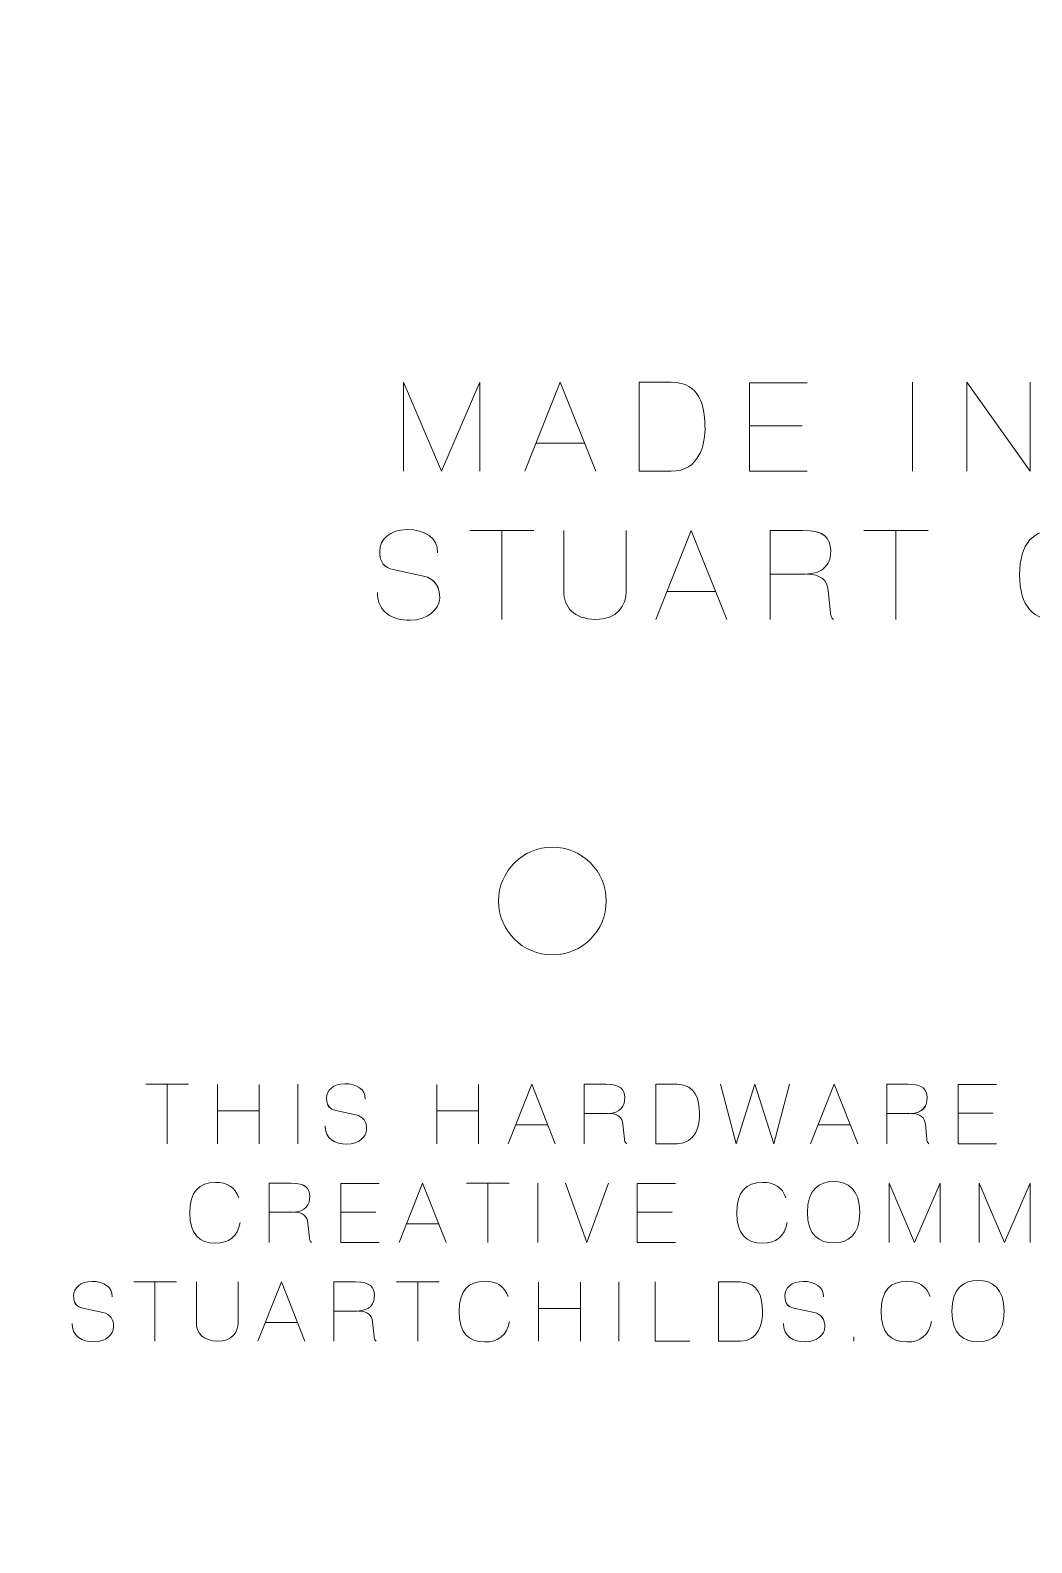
# Model space of a CAD drawing. Header units: inches. Extents: x 15 to 785, y -665 to -15.
# Drawn here: x 239.35 to 267.25, y -154.13 to -112.02 of the extents above; entities that cross this region are included whole.
import ezdxf

# ---------------------------------------------------------------- set-up
doc = ezdxf.new("R2010")
doc.units = ezdxf.units.IN
doc.header["$MEASUREMENT"] = 0
doc.layers.add('Layer 1', color=7, linetype='Continuous')

# ---------------------------------------------------------------- blocks, each defined once
blk = doc.blocks.new('block 2')
at = {"layer": 'Layer 1', "color": 179, "lineweight": 35, "true_color": 0x231f20}
blk.add_open_spline([(785, -570), (785, -578.284), (778.285, -585), (770.001, -585), (770.001, -585), (30.001, -585), (30.001, -585), (21.716, -585), (15.001, -578.284), (15.001, -570), (15.001, -570), (15.001, -30), (15.001, -30), (15.001, -21.716), (21.716, -15), (30.001, -15), (30.001, -15), (770.001, -15), (770.001, -15), (778.285, -15), (785, -21.716), (785, -30), (785, -30), (785, -570), (785, -570)], degree=3, knots=[0, 0, 0, 0, 1, 1, 1, 2, 2, 2, 3, 3, 3, 4, 4, 4, 5, 5, 5, 6, 6, 6, 7, 7, 7, 8, 8, 8, 8], dxfattribs=at)
blk = doc.blocks.new('block 11')
at = {"layer": 'Layer 1', "color": 30, "lineweight": 9, "true_color": 0xf89725}
for points in [[(280.2, -124.301), (280.2, -121.823), (279.31, -121.823), (281.097, -121.823), (280.2, -121.823), (280.2, -124.301)], [(298.254, -121.826), (298.254, -122.929), (300.003, -122.929), (300.003, -121.826), (300.003, -124.301), (300.003, -122.929), (298.254, -122.929), (298.254, -124.301), (298.254, -121.826)], [(252.485, -128.428), (252.485, -125.949), (251.595, -125.949), (253.382, -125.949), (252.485, -125.949), (252.485, -128.428)], [(270.232, -128.428), (270.232, -127.057), (271.982, -127.057), (271.982, -128.428), (271.982, -125.953), (271.982, -127.057), (270.232, -127.057), (270.232, -125.953), (270.232, -128.428)]]:
    blk.add_lwpolyline(points, dxfattribs=at)
for points, knots in [([(249.746, -124.301), (249.746, -124.301), (249.746, -121.823), (249.746, -121.823), (249.746, -121.823), (250.812, -124.301), (250.812, -124.301), (250.812, -124.301), (251.881, -121.823), (251.881, -121.823), (251.881, -121.823), (251.881, -124.301), (251.881, -124.301), (251.881, -124.301), (251.881, -121.823), (251.881, -121.823), (251.881, -121.823), (250.812, -124.301), (250.812, -124.301), (250.812, -124.301), (249.746, -121.823), (249.746, -121.823), (249.746, -121.823), (249.746, -124.301), (249.746, -124.301)], [0, 0, 0, 0, 1, 1, 1, 2, 2, 2, 3, 3, 3, 4, 4, 4, 5, 5, 5, 6, 6, 6, 7, 7, 7, 8, 8, 8, 8]), ([(253.134, -124.301), (253.134, -124.301), (254.117, -121.823), (254.117, -121.823), (254.117, -121.823), (255.104, -124.301), (255.104, -124.301), (255.104, -124.301), (254.117, -121.823), (254.117, -121.823), (254.117, -121.823), (253.134, -124.301), (253.134, -124.301)], [0, 0, 0, 0, 1, 1, 1, 2, 2, 2, 3, 3, 3, 4, 4, 4, 4]), ([(256.315, -124.301), (256.315, -124.301), (256.315, -121.823), (256.315, -121.823), (256.315, -121.823), (257.209, -121.823), (257.209, -121.823), (258.027, -121.823), (258.127, -122.51), (258.147, -123.026), (258.168, -123.541), (257.993, -124.301), (257.209, -124.301), (257.209, -124.301), (256.315, -124.301), (256.315, -124.301)], [0, 0, 0, 0, 1, 1, 1, 2, 2, 2, 3, 3, 3, 4, 4, 4, 5, 5, 5, 5]), ([(256.315, -124.301), (256.315, -124.301), (256.315, -121.823), (256.315, -121.823), (256.315, -121.823), (257.209, -121.823), (257.209, -121.823), (258.027, -121.823), (258.127, -122.51), (258.147, -123.026), (258.168, -123.541), (257.993, -124.301), (257.209, -124.301), (257.209, -124.301), (256.315, -124.301), (256.315, -124.301)], [0, 0, 0, 0, 1, 1, 1, 2, 2, 2, 3, 3, 3, 4, 4, 4, 5, 5, 5, 5]), ([(260.991, -124.301), (260.991, -124.301), (259.39, -124.301), (259.39, -124.301), (259.39, -124.301), (259.39, -121.836), (259.39, -121.836), (259.39, -121.836), (260.991, -121.836), (260.991, -121.836), (260.991, -121.836), (259.39, -121.836), (259.39, -121.836), (259.39, -121.836), (259.39, -124.301), (259.39, -124.301), (259.39, -124.301), (260.991, -124.301), (260.991, -124.301)], [0, 0, 0, 0, 1, 1, 1, 2, 2, 2, 3, 3, 3, 4, 4, 4, 5, 5, 5, 6, 6, 6, 6]), ([(263.922, -124.301), (263.922, -124.301), (263.922, -121.823), (263.922, -121.823), (263.922, -121.823), (263.922, -124.301), (263.922, -124.301)], [0, 0, 0, 0, 1, 1, 1, 2, 2, 2, 2]), ([(265.439, -124.301), (265.439, -124.301), (265.439, -121.823), (265.439, -121.823), (265.439, -121.823), (267.206, -124.301), (267.206, -124.301), (267.206, -124.301), (267.206, -121.823), (267.206, -121.823), (267.206, -121.823), (267.206, -124.301), (267.206, -124.301), (267.206, -124.301), (265.439, -121.823), (265.439, -121.823), (265.439, -121.823), (265.439, -124.301), (265.439, -124.301)], [0, 0, 0, 0, 1, 1, 1, 2, 2, 2, 3, 3, 3, 4, 4, 4, 5, 5, 5, 6, 6, 6, 6]), ([(270.162, -121.823), (270.162, -121.823), (270.815, -124.301), (270.815, -124.301), (270.815, -124.301), (271.602, -121.823), (271.602, -121.823), (271.602, -121.823), (272.389, -124.301), (272.389, -124.301), (272.389, -124.301), (273.042, -121.823), (273.042, -121.823), (273.042, -121.823), (272.389, -124.301), (272.389, -124.301), (272.389, -124.301), (271.602, -121.823), (271.602, -121.823), (271.602, -121.823), (270.815, -124.301), (270.815, -124.301), (270.815, -124.301), (270.162, -121.823), (270.162, -121.823)], [0, 0, 0, 0, 1, 1, 1, 2, 2, 2, 3, 3, 3, 4, 4, 4, 5, 5, 5, 6, 6, 6, 7, 7, 7, 8, 8, 8, 8]), ([(275.901, -124.301), (275.901, -124.301), (274.299, -124.301), (274.299, -124.301), (274.299, -124.301), (274.299, -121.836), (274.299, -121.836), (274.299, -121.836), (275.901, -121.836), (275.901, -121.836), (275.901, -121.836), (274.299, -121.836), (274.299, -121.836), (274.299, -121.836), (274.299, -124.301), (274.299, -124.301), (274.299, -124.301), (275.901, -124.301), (275.901, -124.301)], [0, 0, 0, 0, 1, 1, 1, 2, 2, 2, 3, 3, 3, 4, 4, 4, 5, 5, 5, 6, 6, 6, 6]), ([(276.741, -123.552), (276.741, -124.101), (277.16, -124.322), (277.652, -124.322), (278.15, -124.322), (278.463, -124.008), (278.473, -123.703), (278.484, -123.4), (278.329, -123.16), (278.023, -123.094), (278.023, -123.094), (277.181, -122.912), (277.181, -122.912), (276.944, -122.861), (276.803, -122.723), (276.803, -122.4), (276.803, -122.077), (277.074, -121.798), (277.569, -121.798), (278.064, -121.798), (278.425, -122.032), (278.412, -122.441), (278.425, -122.032), (278.064, -121.798), (277.569, -121.798), (277.074, -121.798), (276.803, -122.077), (276.803, -122.4), (276.803, -122.723), (276.937, -122.857), (277.181, -122.912), (277.181, -122.912), (278.023, -123.094), (278.023, -123.094), (278.336, -123.16), (278.484, -123.4), (278.473, -123.703), (278.463, -124.008), (278.15, -124.322), (277.652, -124.322), (277.16, -124.322), (276.741, -124.101), (276.741, -123.552)], [0, 0, 0, 0, 1, 1, 1, 2, 2, 2, 3, 3, 3, 4, 4, 4, 5, 5, 5, 6, 6, 6, 7, 7, 7, 8, 8, 8, 9, 9, 9, 10, 10, 10, 11, 11, 11, 12, 12, 12, 13, 13, 13, 14, 14, 14, 14]), ([(284.548, -123.108), (284.548, -123.108), (285.449, -121.823), (285.449, -121.823), (285.449, -121.823), (284.548, -123.108), (284.548, -123.108), (284.548, -123.108), (283.647, -121.823), (283.647, -121.823), (283.647, -121.823), (284.548, -123.108), (284.548, -123.108), (284.548, -123.108), (284.548, -124.301), (284.548, -124.301), (284.548, -124.301), (284.548, -123.108), (284.548, -123.108)], [0, 0, 0, 0, 1, 1, 1, 2, 2, 2, 3, 3, 3, 4, 4, 4, 5, 5, 5, 6, 6, 6, 6]), ([(286.278, -123.043), (286.278, -122.094), (286.769, -121.757), (287.371, -121.757), (287.973, -121.757), (288.464, -122.094), (288.464, -123.043), (288.464, -123.992), (287.973, -124.322), (287.371, -124.322), (286.769, -124.322), (286.278, -123.992), (286.278, -123.043)], [0, 0, 0, 0, 1, 1, 1, 2, 2, 2, 3, 3, 3, 4, 4, 4, 4]), ([(286.278, -123.043), (286.278, -122.094), (286.769, -121.757), (287.371, -121.757), (287.973, -121.757), (288.464, -122.094), (288.464, -123.043), (288.464, -123.992), (287.973, -124.322), (287.371, -124.322), (286.769, -124.322), (286.278, -123.992), (286.278, -123.043)], [0, 0, 0, 0, 1, 1, 1, 2, 2, 2, 3, 3, 3, 4, 4, 4, 4]), ([(289.686, -124.301), (289.686, -124.301), (289.686, -121.823), (289.686, -121.823), (289.686, -121.823), (290.59, -121.823), (290.59, -121.823), (291.223, -121.823), (291.357, -122.039), (291.374, -122.372), (291.388, -122.706), (291.219, -123.036), (290.659, -123.036), (290.659, -123.036), (289.686, -123.036), (289.686, -123.036), (289.686, -123.036), (290.659, -123.036), (290.659, -123.036), (291.209, -123.036), (291.388, -122.706), (291.374, -122.372), (291.357, -122.039), (291.209, -121.823), (290.59, -121.823), (290.59, -121.823), (289.686, -121.823), (289.686, -121.823), (289.686, -121.823), (289.686, -124.301), (289.686, -124.301)], [0, 0, 0, 0, 1, 1, 1, 2, 2, 2, 3, 3, 3, 4, 4, 4, 5, 5, 5, 6, 6, 6, 7, 7, 7, 8, 8, 8, 9, 9, 9, 10, 10, 10, 10]), ([(292.668, -123.328), (292.668, -123.328), (293.301, -122.744), (293.301, -122.744), (293.301, -122.744), (294.466, -124.301), (294.466, -124.301), (294.466, -124.301), (293.301, -122.744), (293.301, -122.744), (293.301, -122.744), (294.301, -121.823), (294.301, -121.823), (294.301, -121.823), (292.668, -123.328), (292.668, -123.328), (292.668, -123.328), (292.668, -121.823), (292.668, -121.823), (292.668, -121.823), (292.668, -124.301), (292.668, -124.301), (292.668, -124.301), (292.668, -123.328), (292.668, -123.328)], [0, 0, 0, 0, 1, 1, 1, 2, 2, 2, 3, 3, 3, 4, 4, 4, 5, 5, 5, 6, 6, 6, 7, 7, 7, 8, 8, 8, 8]), ([(295.313, -123.552), (295.313, -124.101), (295.732, -124.322), (296.224, -124.322), (296.722, -124.322), (297.035, -124.008), (297.045, -123.703), (297.056, -123.4), (296.901, -123.16), (296.595, -123.094), (296.595, -123.094), (295.753, -122.912), (295.753, -122.912), (295.516, -122.861), (295.375, -122.723), (295.375, -122.4), (295.375, -122.077), (295.647, -121.798), (296.141, -121.798), (296.637, -121.798), (296.997, -122.032), (296.983, -122.441), (296.997, -122.032), (296.637, -121.798), (296.141, -121.798), (295.647, -121.798), (295.375, -122.077), (295.375, -122.4), (295.375, -122.723), (295.509, -122.857), (295.753, -122.912), (295.753, -122.912), (296.595, -123.094), (296.595, -123.094), (296.908, -123.16), (297.056, -123.4), (297.045, -123.703), (297.035, -124.008), (296.722, -124.322), (296.224, -124.322), (295.732, -124.322), (295.313, -124.101), (295.313, -123.552)], [0, 0, 0, 0, 1, 1, 1, 2, 2, 2, 3, 3, 3, 4, 4, 4, 5, 5, 5, 6, 6, 6, 7, 7, 7, 8, 8, 8, 9, 9, 9, 10, 10, 10, 11, 11, 11, 12, 12, 12, 13, 13, 13, 14, 14, 14, 14]), ([(301.61, -124.301), (301.61, -124.301), (301.61, -121.823), (301.61, -121.823), (301.61, -121.823), (301.61, -124.301), (301.61, -124.301)], [0, 0, 0, 0, 1, 1, 1, 2, 2, 2, 2]), ([(303.127, -124.301), (303.127, -124.301), (303.127, -121.823), (303.127, -121.823), (303.127, -121.823), (304.031, -121.823), (304.031, -121.823), (304.663, -121.823), (304.798, -122.039), (304.815, -122.372), (304.829, -122.706), (304.66, -123.036), (304.1, -123.036), (304.1, -123.036), (303.127, -123.036), (303.127, -123.036), (303.127, -123.036), (304.1, -123.036), (304.1, -123.036), (304.649, -123.036), (304.829, -122.706), (304.815, -122.372), (304.798, -122.039), (304.649, -121.823), (304.031, -121.823), (304.031, -121.823), (303.127, -121.823), (303.127, -121.823), (303.127, -121.823), (303.127, -124.301), (303.127, -124.301)], [0, 0, 0, 0, 1, 1, 1, 2, 2, 2, 3, 3, 3, 4, 4, 4, 5, 5, 5, 6, 6, 6, 7, 7, 7, 8, 8, 8, 9, 9, 9, 10, 10, 10, 10]), ([(307.711, -124.301), (307.711, -124.301), (306.109, -124.301), (306.109, -124.301), (306.109, -124.301), (306.109, -121.836), (306.109, -121.836), (306.109, -121.836), (307.711, -121.836), (307.711, -121.836), (307.711, -121.836), (306.109, -121.836), (306.109, -121.836), (306.109, -121.836), (306.109, -124.301), (306.109, -124.301), (306.109, -124.301), (307.711, -124.301), (307.711, -124.301)], [0, 0, 0, 0, 1, 1, 1, 2, 2, 2, 3, 3, 3, 4, 4, 4, 5, 5, 5, 6, 6, 6, 6]), ([(260.854, -123.032), (260.854, -123.032), (259.39, -123.032), (259.39, -123.032), (259.39, -123.032), (260.854, -123.032), (260.854, -123.032)], [0, 0, 0, 0, 1, 1, 1, 2, 2, 2, 2]), ([(275.763, -123.032), (275.763, -123.032), (274.299, -123.032), (274.299, -123.032), (274.299, -123.032), (275.763, -123.032), (275.763, -123.032)], [0, 0, 0, 0, 1, 1, 1, 2, 2, 2, 2]), ([(291.45, -124.301), (291.381, -124.253), (291.364, -124.156), (291.364, -124.116), (291.364, -124.116), (291.302, -123.49), (291.302, -123.49), (291.281, -123.222), (291.089, -123.036), (290.707, -123.036), (291.089, -123.036), (291.281, -123.222), (291.302, -123.49), (291.302, -123.49), (291.364, -124.116), (291.364, -124.116), (291.364, -124.156), (291.381, -124.253), (291.45, -124.301)], [0, 0, 0, 0, 1, 1, 1, 2, 2, 2, 3, 3, 3, 4, 4, 4, 5, 5, 5, 6, 6, 6, 6]), ([(304.891, -124.301), (304.822, -124.253), (304.804, -124.156), (304.804, -124.116), (304.804, -124.116), (304.742, -123.49), (304.742, -123.49), (304.722, -123.222), (304.53, -123.036), (304.148, -123.036), (304.53, -123.036), (304.722, -123.222), (304.742, -123.49), (304.742, -123.49), (304.804, -124.116), (304.804, -124.116), (304.804, -124.156), (304.822, -124.253), (304.891, -124.301)], [0, 0, 0, 0, 1, 1, 1, 2, 2, 2, 3, 3, 3, 4, 4, 4, 5, 5, 5, 6, 6, 6, 6]), ([(307.573, -123.032), (307.573, -123.032), (306.109, -123.032), (306.109, -123.032), (306.109, -123.032), (307.573, -123.032), (307.573, -123.032)], [0, 0, 0, 0, 1, 1, 1, 2, 2, 2, 2]), ([(253.443, -123.521), (253.443, -123.521), (254.791, -123.521), (254.791, -123.521), (254.791, -123.521), (253.443, -123.521), (253.443, -123.521)], [0, 0, 0, 0, 1, 1, 1, 2, 2, 2, 2]), ([(249.026, -127.679), (249.026, -128.229), (249.445, -128.449), (249.937, -128.449), (250.435, -128.449), (250.748, -128.136), (250.758, -127.83), (250.769, -127.527), (250.614, -127.287), (250.308, -127.221), (250.308, -127.221), (249.466, -127.039), (249.466, -127.039), (249.229, -126.988), (249.088, -126.85), (249.088, -126.527), (249.088, -126.204), (249.359, -125.925), (249.854, -125.925), (250.349, -125.925), (250.71, -126.159), (250.696, -126.569), (250.71, -126.159), (250.349, -125.925), (249.854, -125.925), (249.359, -125.925), (249.088, -126.204), (249.088, -126.527), (249.088, -126.85), (249.222, -126.984), (249.466, -127.039), (249.466, -127.039), (250.308, -127.221), (250.308, -127.221), (250.621, -127.287), (250.769, -127.527), (250.758, -127.83), (250.748, -128.136), (250.435, -128.449), (249.937, -128.449), (249.445, -128.449), (249.026, -128.229), (249.026, -127.679)], [0, 0, 0, 0, 1, 1, 1, 2, 2, 2, 3, 3, 3, 4, 4, 4, 5, 5, 5, 6, 6, 6, 7, 7, 7, 8, 8, 8, 9, 9, 9, 10, 10, 10, 11, 11, 11, 12, 12, 12, 13, 13, 13, 14, 14, 14, 14]), ([(255.955, -125.946), (255.955, -125.946), (255.955, -127.228), (255.955, -127.641), (255.955, -128.053), (255.7, -128.428), (255.096, -128.425), (254.491, -128.414), (254.212, -128.077), (254.212, -127.641), (254.212, -127.641), (254.212, -125.946), (254.212, -125.946), (254.212, -125.946), (254.212, -127.641), (254.212, -127.641), (254.212, -128.077), (254.491, -128.414), (255.096, -128.425), (255.7, -128.428), (255.955, -128.053), (255.955, -127.641), (255.955, -127.228), (255.955, -125.946), (255.955, -125.946)], [0, 0, 0, 0, 1, 1, 1, 2, 2, 2, 3, 3, 3, 4, 4, 4, 5, 5, 5, 6, 6, 6, 7, 7, 7, 8, 8, 8, 8]), ([(257.764, -125.949), (257.764, -125.949), (258.751, -128.428), (258.751, -128.428), (258.751, -128.428), (257.764, -125.949), (257.764, -125.949), (257.764, -125.949), (256.781, -128.428), (256.781, -128.428), (256.781, -128.428), (257.764, -125.949), (257.764, -125.949)], [0, 0, 0, 0, 1, 1, 1, 2, 2, 2, 3, 3, 3, 4, 4, 4, 4]), ([(259.963, -128.428), (259.963, -128.428), (259.963, -125.949), (259.963, -125.949), (259.963, -125.949), (260.866, -125.949), (260.866, -125.949), (261.499, -125.949), (261.633, -126.166), (261.65, -126.5), (261.664, -126.833), (261.495, -127.163), (260.935, -127.163), (260.935, -127.163), (259.963, -127.163), (259.963, -127.163), (259.963, -127.163), (260.935, -127.163), (260.935, -127.163), (261.485, -127.163), (261.664, -126.833), (261.65, -126.5), (261.633, -126.166), (261.485, -125.949), (260.866, -125.949), (260.866, -125.949), (259.963, -125.949), (259.963, -125.949), (259.963, -125.949), (259.963, -128.428), (259.963, -128.428)], [0, 0, 0, 0, 1, 1, 1, 2, 2, 2, 3, 3, 3, 4, 4, 4, 5, 5, 5, 6, 6, 6, 7, 7, 7, 8, 8, 8, 9, 9, 9, 10, 10, 10, 10]), ([(263.463, -125.949), (263.463, -125.949), (264.36, -125.949), (264.36, -125.949), (264.36, -125.949), (262.573, -125.949), (262.573, -125.949), (262.573, -125.949), (263.463, -125.949), (263.463, -125.949), (263.463, -125.949), (263.463, -128.428), (263.463, -128.428), (263.463, -128.428), (263.463, -125.949), (263.463, -125.949)], [0, 0, 0, 0, 1, 1, 1, 2, 2, 2, 3, 3, 3, 4, 4, 4, 5, 5, 5, 5]), ([(269.014, -127.596), (268.903, -128.187), (268.546, -128.455), (267.982, -128.455), (267.298, -128.455), (266.91, -128.067), (266.91, -127.187), (266.91, -126.31), (267.298, -125.918), (267.982, -125.918), (268.471, -125.918), (268.807, -126.121), (268.959, -126.561), (268.807, -126.121), (268.471, -125.918), (267.982, -125.918), (267.298, -125.918), (266.91, -126.31), (266.91, -127.187), (266.91, -128.067), (267.298, -128.455), (267.982, -128.455), (268.546, -128.455), (268.903, -128.187), (269.014, -127.596)], [0, 0, 0, 0, 1, 1, 1, 2, 2, 2, 3, 3, 3, 4, 4, 4, 5, 5, 5, 6, 6, 6, 7, 7, 7, 8, 8, 8, 8]), ([(273.589, -128.428), (273.589, -128.428), (273.589, -125.949), (273.589, -125.949), (273.589, -125.949), (273.589, -128.428), (273.589, -128.428)], [0, 0, 0, 0, 1, 1, 1, 2, 2, 2, 2]), ([(276.553, -128.428), (276.553, -128.428), (275.106, -128.428), (275.106, -128.428), (275.106, -128.428), (275.106, -125.949), (275.106, -125.949), (275.106, -125.949), (275.106, -128.428), (275.106, -128.428), (275.106, -128.428), (276.553, -128.428), (276.553, -128.428)], [0, 0, 0, 0, 1, 1, 1, 2, 2, 2, 3, 3, 3, 4, 4, 4, 4]), ([(277.754, -128.428), (277.754, -128.428), (277.754, -125.949), (277.754, -125.949), (277.754, -125.949), (278.647, -125.949), (278.647, -125.949), (279.465, -125.949), (279.565, -126.637), (279.586, -127.153), (279.606, -127.669), (279.431, -128.428), (278.647, -128.428), (278.647, -128.428), (277.754, -128.428), (277.754, -128.428)], [0, 0, 0, 0, 1, 1, 1, 2, 2, 2, 3, 3, 3, 4, 4, 4, 5, 5, 5, 5]), ([(277.754, -128.428), (277.754, -128.428), (277.754, -125.949), (277.754, -125.949), (277.754, -125.949), (278.647, -125.949), (278.647, -125.949), (279.465, -125.949), (279.565, -126.637), (279.586, -127.153), (279.606, -127.669), (279.431, -128.428), (278.647, -128.428), (278.647, -128.428), (277.754, -128.428), (277.754, -128.428)], [0, 0, 0, 0, 1, 1, 1, 2, 2, 2, 3, 3, 3, 4, 4, 4, 5, 5, 5, 5]), ([(280.457, -127.679), (280.457, -128.229), (280.876, -128.449), (281.368, -128.449), (281.866, -128.449), (282.179, -128.136), (282.189, -127.83), (282.2, -127.527), (282.045, -127.287), (281.74, -127.221), (281.74, -127.221), (280.897, -127.039), (280.897, -127.039), (280.66, -126.988), (280.519, -126.85), (280.519, -126.527), (280.519, -126.204), (280.79, -125.925), (281.286, -125.925), (281.78, -125.925), (282.142, -126.159), (282.128, -126.569), (282.142, -126.159), (281.78, -125.925), (281.286, -125.925), (280.79, -125.925), (280.519, -126.204), (280.519, -126.527), (280.519, -126.85), (280.653, -126.984), (280.897, -127.039), (280.897, -127.039), (281.74, -127.221), (281.74, -127.221), (282.052, -127.287), (282.2, -127.527), (282.189, -127.83), (282.179, -128.136), (281.866, -128.449), (281.368, -128.449), (280.876, -128.449), (280.457, -128.229), (280.457, -127.679)], [0, 0, 0, 0, 1, 1, 1, 2, 2, 2, 3, 3, 3, 4, 4, 4, 5, 5, 5, 6, 6, 6, 7, 7, 7, 8, 8, 8, 9, 9, 9, 10, 10, 10, 11, 11, 11, 12, 12, 12, 13, 13, 13, 14, 14, 14, 14]), ([(284.746, -128.462), (284.746, -128.462), (285.588, -125.925), (285.588, -125.925), (285.588, -125.925), (284.746, -128.462), (284.746, -128.462)], [0, 0, 0, 0, 1, 1, 1, 2, 2, 2, 2]), ([(286.369, -128.462), (286.369, -128.462), (287.211, -125.925), (287.211, -125.925), (287.211, -125.925), (286.369, -128.462), (286.369, -128.462)], [0, 0, 0, 0, 1, 1, 1, 2, 2, 2, 2]), ([(290.084, -128.428), (290.084, -128.428), (290.084, -125.949), (290.084, -125.949), (290.084, -125.949), (290.977, -125.949), (290.977, -125.949), (291.795, -125.949), (291.895, -126.637), (291.916, -127.153), (291.936, -127.669), (291.761, -128.428), (290.977, -128.428), (290.977, -128.428), (290.084, -128.428), (290.084, -128.428)], [0, 0, 0, 0, 1, 1, 1, 2, 2, 2, 3, 3, 3, 4, 4, 4, 5, 5, 5, 5]), ([(290.084, -128.428), (290.084, -128.428), (290.084, -125.949), (290.084, -125.949), (290.084, -125.949), (290.977, -125.949), (290.977, -125.949), (291.795, -125.949), (291.895, -126.637), (291.916, -127.153), (291.936, -127.669), (291.761, -128.428), (290.977, -128.428), (290.977, -128.428), (290.084, -128.428), (290.084, -128.428)], [0, 0, 0, 0, 1, 1, 1, 2, 2, 2, 3, 3, 3, 4, 4, 4, 5, 5, 5, 5]), ([(294.76, -128.428), (294.76, -128.428), (293.158, -128.428), (293.158, -128.428), (293.158, -128.428), (293.158, -125.963), (293.158, -125.963), (293.158, -125.963), (294.76, -125.963), (294.76, -125.963), (294.76, -125.963), (293.158, -125.963), (293.158, -125.963), (293.158, -125.963), (293.158, -128.428), (293.158, -128.428), (293.158, -128.428), (294.76, -128.428), (294.76, -128.428)], [0, 0, 0, 0, 1, 1, 1, 2, 2, 2, 3, 3, 3, 4, 4, 4, 5, 5, 5, 6, 6, 6, 6]), ([(296.673, -128.455), (295.988, -128.455), (295.6, -128.067), (295.6, -127.187), (295.6, -126.31), (295.988, -125.918), (296.673, -125.918), (297.161, -125.918), (297.497, -126.121), (297.649, -126.561), (297.497, -126.121), (297.161, -125.918), (296.673, -125.918), (295.988, -125.918), (295.6, -126.31), (295.6, -127.187), (295.6, -128.067), (295.988, -128.455), (296.673, -128.455), (297.236, -128.455), (297.594, -128.187), (297.703, -127.596), (297.594, -128.187), (297.236, -128.455), (296.673, -128.455)], [0, 0, 0, 0, 1, 1, 1, 2, 2, 2, 3, 3, 3, 4, 4, 4, 5, 5, 5, 6, 6, 6, 7, 7, 7, 8, 8, 8, 8]), ([(301.745, -128.428), (301.745, -128.428), (300.271, -128.428), (300.271, -128.428), (300.284, -127.926), (300.553, -127.765), (300.845, -127.572), (300.845, -127.572), (301.432, -127.18), (301.432, -127.18), (301.676, -127.012), (301.673, -126.771), (301.673, -126.541), (301.673, -126.307), (301.529, -125.929), (301.04, -125.929), (300.549, -125.929), (300.367, -126.293), (300.367, -126.637), (300.367, -126.293), (300.549, -125.929), (301.04, -125.929), (301.529, -125.929), (301.673, -126.307), (301.673, -126.541), (301.673, -126.771), (301.676, -127.012), (301.432, -127.18), (301.432, -127.18), (300.845, -127.572), (300.845, -127.572), (300.553, -127.765), (300.284, -127.926), (300.271, -128.428), (300.271, -128.428), (301.745, -128.428), (301.745, -128.428)], [0, 0, 0, 0, 1, 1, 1, 2, 2, 2, 3, 3, 3, 4, 4, 4, 5, 5, 5, 6, 6, 6, 7, 7, 7, 8, 8, 8, 9, 9, 9, 10, 10, 10, 11, 11, 11, 12, 12, 12, 12]), ([(302.558, -127.19), (302.558, -126.51), (302.702, -125.953), (303.307, -125.953), (303.912, -125.953), (304.057, -126.51), (304.057, -127.19), (304.057, -127.875), (303.912, -128.428), (303.307, -128.428), (302.702, -128.428), (302.558, -127.875), (302.558, -127.19)], [0, 0, 0, 0, 1, 1, 1, 2, 2, 2, 3, 3, 3, 4, 4, 4, 4]), ([(302.558, -127.19), (302.558, -126.51), (302.702, -125.953), (303.307, -125.953), (303.912, -125.953), (304.057, -126.51), (304.057, -127.19), (304.057, -127.875), (303.912, -128.428), (303.307, -128.428), (302.702, -128.428), (302.558, -127.875), (302.558, -127.19)], [0, 0, 0, 0, 1, 1, 1, 2, 2, 2, 3, 3, 3, 4, 4, 4, 4]), ([(305.457, -128.428), (305.457, -128.428), (305.457, -125.949), (305.457, -125.949), (305.457, -126.372), (305.048, -126.472), (304.872, -126.485), (305.048, -126.472), (305.457, -126.372), (305.457, -125.949), (305.457, -125.949), (305.457, -128.428), (305.457, -128.428)], [0, 0, 0, 0, 1, 1, 1, 2, 2, 2, 3, 3, 3, 4, 4, 4, 4]), ([(306.612, -128.428), (306.627, -127.926), (306.894, -127.765), (307.186, -127.572), (307.186, -127.572), (307.774, -127.18), (307.774, -127.18), (308.018, -127.012), (308.015, -126.771), (308.015, -126.541), (308.015, -126.307), (307.871, -125.929), (307.382, -125.929), (306.891, -125.929), (306.709, -126.293), (306.709, -126.637), (306.709, -126.293), (306.891, -125.929), (307.382, -125.929), (307.871, -125.929), (308.015, -126.307), (308.015, -126.541), (308.015, -126.771), (308.018, -127.012), (307.774, -127.18), (307.774, -127.18), (307.186, -127.572), (307.186, -127.572), (306.894, -127.765), (306.627, -127.926), (306.612, -128.428), (306.612, -128.428), (308.087, -128.428), (308.087, -128.428), (308.087, -128.428), (306.612, -128.428), (306.612, -128.428)], [0, 0, 0, 0, 1, 1, 1, 2, 2, 2, 3, 3, 3, 4, 4, 4, 5, 5, 5, 6, 6, 6, 7, 7, 7, 8, 8, 8, 9, 9, 9, 10, 10, 10, 11, 11, 11, 12, 12, 12, 12]), ([(261.726, -128.428), (261.657, -128.38), (261.64, -128.283), (261.64, -128.242), (261.64, -128.242), (261.578, -127.617), (261.578, -127.617), (261.557, -127.349), (261.365, -127.163), (260.983, -127.163), (261.365, -127.163), (261.557, -127.349), (261.578, -127.617), (261.578, -127.617), (261.64, -128.242), (261.64, -128.242), (261.64, -128.283), (261.657, -128.38), (261.726, -128.428)], [0, 0, 0, 0, 1, 1, 1, 2, 2, 2, 3, 3, 3, 4, 4, 4, 5, 5, 5, 6, 6, 6, 6]), ([(294.623, -127.16), (294.623, -127.16), (293.158, -127.16), (293.158, -127.16), (293.158, -127.16), (294.623, -127.16), (294.623, -127.16)], [0, 0, 0, 0, 1, 1, 1, 2, 2, 2, 2]), ([(258.438, -127.648), (258.438, -127.648), (257.091, -127.648), (257.091, -127.648), (257.091, -127.648), (258.438, -127.648), (258.438, -127.648)], [0, 0, 0, 0, 1, 1, 1, 2, 2, 2, 2])]:
    blk.add_open_spline(points, degree=3, knots=knots, dxfattribs=at)
blk = doc.blocks.new('block 12')
at = {"layer": 'Layer 1', "color": 30, "lineweight": 9, "true_color": 0xf89725}
for points in [[(243.168, -143.022), (243.168, -141.369), (242.575, -141.369), (243.767, -141.369), (243.168, -141.369), (243.168, -143.022)], [(244.567, -143.022), (244.567, -142.107), (245.733, -142.107), (245.733, -143.022), (245.733, -141.371), (245.733, -142.107), (244.567, -142.107), (244.567, -141.371), (244.567, -143.022)], [(250.675, -143.022), (250.675, -142.107), (251.841, -142.107), (251.841, -143.022), (251.841, -141.371), (251.841, -142.107), (250.675, -142.107), (250.675, -141.371), (250.675, -143.022)], [(252.096, -145.773), (252.096, -144.121), (251.502, -144.121), (252.694, -144.121), (252.096, -144.121), (252.096, -145.773)], [(242.829, -148.524), (242.829, -146.872), (242.236, -146.872), (243.427, -146.872), (242.829, -146.872), (242.829, -148.524)], [(250.148, -148.524), (250.148, -146.872), (249.554, -146.872), (250.746, -146.872), (250.148, -146.872), (250.148, -148.524)], [(253.514, -148.524), (253.514, -147.61), (254.68, -147.61), (254.68, -148.524), (254.68, -146.874), (254.68, -147.61), (253.514, -147.61), (253.514, -146.874), (253.514, -148.524)]]:
    blk.add_lwpolyline(points, dxfattribs=at)
for points, knots in [([(246.805, -143.022), (246.805, -143.022), (246.805, -141.369), (246.805, -141.369), (246.805, -141.369), (246.805, -143.022), (246.805, -143.022)], [0, 0, 0, 0, 1, 1, 1, 2, 2, 2, 2]), ([(247.569, -142.522), (247.569, -142.889), (247.848, -143.035), (248.176, -143.035), (248.508, -143.035), (248.717, -142.827), (248.724, -142.623), (248.73, -142.421), (248.627, -142.261), (248.423, -142.217), (248.423, -142.217), (247.862, -142.096), (247.862, -142.096), (247.704, -142.061), (247.61, -141.97), (247.61, -141.754), (247.61, -141.539), (247.791, -141.353), (248.121, -141.353), (248.451, -141.353), (248.691, -141.509), (248.682, -141.782), (248.691, -141.509), (248.451, -141.353), (248.121, -141.353), (247.791, -141.353), (247.61, -141.539), (247.61, -141.754), (247.61, -141.97), (247.699, -142.059), (247.862, -142.096), (247.862, -142.096), (248.423, -142.217), (248.423, -142.217), (248.632, -142.261), (248.73, -142.421), (248.724, -142.623), (248.717, -142.827), (248.508, -143.035), (248.176, -143.035), (247.848, -143.035), (247.569, -142.889), (247.569, -142.522)], [0, 0, 0, 0, 1, 1, 1, 2, 2, 2, 3, 3, 3, 4, 4, 4, 5, 5, 5, 6, 6, 6, 7, 7, 7, 8, 8, 8, 9, 9, 9, 10, 10, 10, 11, 11, 11, 12, 12, 12, 13, 13, 13, 14, 14, 14, 14]), ([(252.666, -143.022), (252.666, -143.022), (253.321, -141.369), (253.321, -141.369), (253.321, -141.369), (253.979, -143.022), (253.979, -143.022), (253.979, -143.022), (253.321, -141.369), (253.321, -141.369), (253.321, -141.369), (252.666, -143.022), (252.666, -143.022)], [0, 0, 0, 0, 1, 1, 1, 2, 2, 2, 3, 3, 3, 4, 4, 4, 4]), ([(254.786, -143.022), (254.786, -143.022), (254.786, -141.369), (254.786, -141.369), (254.786, -141.369), (255.389, -141.369), (255.389, -141.369), (255.81, -141.369), (255.9, -141.514), (255.911, -141.736), (255.92, -141.958), (255.808, -142.178), (255.435, -142.178), (255.435, -142.178), (254.786, -142.178), (254.786, -142.178), (254.786, -142.178), (255.435, -142.178), (255.435, -142.178), (255.801, -142.178), (255.92, -141.958), (255.911, -141.736), (255.9, -141.514), (255.801, -141.369), (255.389, -141.369), (255.389, -141.369), (254.786, -141.369), (254.786, -141.369), (254.786, -141.369), (254.786, -143.022), (254.786, -143.022)], [0, 0, 0, 0, 1, 1, 1, 2, 2, 2, 3, 3, 3, 4, 4, 4, 5, 5, 5, 6, 6, 6, 7, 7, 7, 8, 8, 8, 9, 9, 9, 10, 10, 10, 10]), ([(256.774, -143.022), (256.774, -143.022), (256.774, -141.369), (256.774, -141.369), (256.774, -141.369), (257.37, -141.369), (257.37, -141.369), (257.915, -141.369), (257.982, -141.828), (257.995, -142.171), (258.009, -142.515), (257.892, -143.022), (257.37, -143.022), (257.37, -143.022), (256.774, -143.022), (256.774, -143.022)], [0, 0, 0, 0, 1, 1, 1, 2, 2, 2, 3, 3, 3, 4, 4, 4, 5, 5, 5, 5]), ([(256.774, -143.022), (256.774, -143.022), (256.774, -141.369), (256.774, -141.369), (256.774, -141.369), (257.37, -141.369), (257.37, -141.369), (257.915, -141.369), (257.982, -141.828), (257.995, -142.171), (258.009, -142.515), (257.892, -143.022), (257.37, -143.022), (257.37, -143.022), (256.774, -143.022), (256.774, -143.022)], [0, 0, 0, 0, 1, 1, 1, 2, 2, 2, 3, 3, 3, 4, 4, 4, 5, 5, 5, 5]), ([(258.576, -141.369), (258.576, -141.369), (259.012, -143.022), (259.012, -143.022), (259.012, -143.022), (259.537, -141.369), (259.537, -141.369), (259.537, -141.369), (260.061, -143.022), (260.061, -143.022), (260.061, -143.022), (260.497, -141.369), (260.497, -141.369), (260.497, -141.369), (260.061, -143.022), (260.061, -143.022), (260.061, -143.022), (259.537, -141.369), (259.537, -141.369), (259.537, -141.369), (259.012, -143.022), (259.012, -143.022), (259.012, -143.022), (258.576, -141.369), (258.576, -141.369)], [0, 0, 0, 0, 1, 1, 1, 2, 2, 2, 3, 3, 3, 4, 4, 4, 5, 5, 5, 6, 6, 6, 7, 7, 7, 8, 8, 8, 8]), ([(261.087, -143.022), (261.087, -143.022), (261.743, -141.369), (261.743, -141.369), (261.743, -141.369), (262.4, -143.022), (262.4, -143.022), (262.4, -143.022), (261.743, -141.369), (261.743, -141.369), (261.743, -141.369), (261.087, -143.022), (261.087, -143.022)], [0, 0, 0, 0, 1, 1, 1, 2, 2, 2, 3, 3, 3, 4, 4, 4, 4]), ([(263.208, -143.022), (263.208, -143.022), (263.208, -141.369), (263.208, -141.369), (263.208, -141.369), (263.81, -141.369), (263.81, -141.369), (264.232, -141.369), (264.322, -141.514), (264.333, -141.736), (264.342, -141.958), (264.23, -142.178), (263.856, -142.178), (263.856, -142.178), (263.208, -142.178), (263.208, -142.178), (263.208, -142.178), (263.856, -142.178), (263.856, -142.178), (264.223, -142.178), (264.342, -141.958), (264.333, -141.736), (264.322, -141.514), (264.223, -141.369), (263.81, -141.369), (263.81, -141.369), (263.208, -141.369), (263.208, -141.369), (263.208, -141.369), (263.208, -143.022), (263.208, -143.022)], [0, 0, 0, 0, 1, 1, 1, 2, 2, 2, 3, 3, 3, 4, 4, 4, 5, 5, 5, 6, 6, 6, 7, 7, 7, 8, 8, 8, 9, 9, 9, 10, 10, 10, 10]), ([(266.264, -143.022), (266.264, -143.022), (265.196, -143.022), (265.196, -143.022), (265.196, -143.022), (265.196, -141.379), (265.196, -141.379), (265.196, -141.379), (266.264, -141.379), (266.264, -141.379), (266.264, -141.379), (265.196, -141.379), (265.196, -141.379), (265.196, -141.379), (265.196, -143.022), (265.196, -143.022), (265.196, -143.022), (266.264, -143.022), (266.264, -143.022)], [0, 0, 0, 0, 1, 1, 1, 2, 2, 2, 3, 3, 3, 4, 4, 4, 5, 5, 5, 6, 6, 6, 6]), ([(255.962, -143.022), (255.916, -142.989), (255.904, -142.925), (255.904, -142.898), (255.904, -142.898), (255.863, -142.481), (255.863, -142.481), (255.849, -142.302), (255.721, -142.178), (255.467, -142.178), (255.721, -142.178), (255.849, -142.302), (255.863, -142.481), (255.863, -142.481), (255.904, -142.898), (255.904, -142.898), (255.904, -142.925), (255.916, -142.989), (255.962, -143.022)], [0, 0, 0, 0, 1, 1, 1, 2, 2, 2, 3, 3, 3, 4, 4, 4, 5, 5, 5, 6, 6, 6, 6]), ([(264.383, -143.022), (264.338, -142.989), (264.326, -142.925), (264.326, -142.898), (264.326, -142.898), (264.285, -142.481), (264.285, -142.481), (264.271, -142.302), (264.143, -142.178), (263.888, -142.178), (264.143, -142.178), (264.271, -142.302), (264.285, -142.481), (264.285, -142.481), (264.326, -142.898), (264.326, -142.898), (264.326, -142.925), (264.338, -142.989), (264.383, -143.022)], [0, 0, 0, 0, 1, 1, 1, 2, 2, 2, 3, 3, 3, 4, 4, 4, 5, 5, 5, 6, 6, 6, 6]), ([(266.172, -142.176), (266.172, -142.176), (265.196, -142.176), (265.196, -142.176), (265.196, -142.176), (266.172, -142.176), (266.172, -142.176)], [0, 0, 0, 0, 1, 1, 1, 2, 2, 2, 2]), ([(252.872, -142.501), (252.872, -142.501), (253.77, -142.501), (253.77, -142.501), (253.77, -142.501), (252.872, -142.501), (252.872, -142.501)], [0, 0, 0, 0, 1, 1, 1, 2, 2, 2, 2]), ([(261.293, -142.501), (261.293, -142.501), (262.192, -142.501), (262.192, -142.501), (262.192, -142.501), (261.293, -142.501), (261.293, -142.501)], [0, 0, 0, 0, 1, 1, 1, 2, 2, 2, 2]), ([(244.513, -145.791), (244.057, -145.791), (243.798, -145.532), (243.798, -144.945), (243.798, -144.361), (244.057, -144.1), (244.513, -144.1), (244.838, -144.1), (245.063, -144.235), (245.164, -144.528), (245.063, -144.235), (244.838, -144.1), (244.513, -144.1), (244.057, -144.1), (243.798, -144.361), (243.798, -144.945), (243.798, -145.532), (244.057, -145.791), (244.513, -145.791), (244.889, -145.791), (245.127, -145.612), (245.201, -145.218), (245.127, -145.612), (244.889, -145.791), (244.513, -145.791)], [0, 0, 0, 0, 1, 1, 1, 2, 2, 2, 3, 3, 3, 4, 4, 4, 5, 5, 5, 6, 6, 6, 7, 7, 7, 8, 8, 8, 8]), ([(246.013, -145.773), (246.013, -145.773), (246.013, -144.121), (246.013, -144.121), (246.013, -144.121), (246.616, -144.121), (246.616, -144.121), (247.037, -144.121), (247.127, -144.265), (247.138, -144.487), (247.147, -144.709), (247.035, -144.929), (246.661, -144.929), (246.661, -144.929), (246.013, -144.929), (246.013, -144.929), (246.013, -144.929), (246.661, -144.929), (246.661, -144.929), (247.028, -144.929), (247.147, -144.709), (247.138, -144.487), (247.127, -144.265), (247.028, -144.121), (246.616, -144.121), (246.616, -144.121), (246.013, -144.121), (246.013, -144.121), (246.013, -144.121), (246.013, -145.773), (246.013, -145.773)], [0, 0, 0, 0, 1, 1, 1, 2, 2, 2, 3, 3, 3, 4, 4, 4, 5, 5, 5, 6, 6, 6, 7, 7, 7, 8, 8, 8, 9, 9, 9, 10, 10, 10, 10]), ([(249.069, -145.773), (249.069, -145.773), (248.001, -145.773), (248.001, -145.773), (248.001, -145.773), (248.001, -144.13), (248.001, -144.13), (248.001, -144.13), (249.069, -144.13), (249.069, -144.13), (249.069, -144.13), (248.001, -144.13), (248.001, -144.13), (248.001, -144.13), (248.001, -145.773), (248.001, -145.773), (248.001, -145.773), (249.069, -145.773), (249.069, -145.773)], [0, 0, 0, 0, 1, 1, 1, 2, 2, 2, 3, 3, 3, 4, 4, 4, 5, 5, 5, 6, 6, 6, 6]), ([(249.629, -145.773), (249.629, -145.773), (250.284, -144.121), (250.284, -144.121), (250.284, -144.121), (250.942, -145.773), (250.942, -145.773), (250.942, -145.773), (250.284, -144.121), (250.284, -144.121), (250.284, -144.121), (249.629, -145.773), (249.629, -145.773)], [0, 0, 0, 0, 1, 1, 1, 2, 2, 2, 3, 3, 3, 4, 4, 4, 4]), ([(253.495, -145.773), (253.495, -145.773), (253.495, -144.121), (253.495, -144.121), (253.495, -144.121), (253.495, -145.773), (253.495, -145.773)], [0, 0, 0, 0, 1, 1, 1, 2, 2, 2, 2]), ([(255.459, -144.121), (255.459, -144.121), (254.858, -145.773), (254.858, -145.773), (254.858, -145.773), (254.258, -144.121), (254.258, -144.121), (254.258, -144.121), (254.858, -145.773), (254.858, -145.773), (254.858, -145.773), (255.459, -144.121), (255.459, -144.121)], [0, 0, 0, 0, 1, 1, 1, 2, 2, 2, 3, 3, 3, 4, 4, 4, 4]), ([(257.327, -145.773), (257.327, -145.773), (256.259, -145.773), (256.259, -145.773), (256.259, -145.773), (256.259, -144.13), (256.259, -144.13), (256.259, -144.13), (257.327, -144.13), (257.327, -144.13), (257.327, -144.13), (256.259, -144.13), (256.259, -144.13), (256.259, -144.13), (256.259, -145.773), (256.259, -145.773), (256.259, -145.773), (257.327, -145.773), (257.327, -145.773)], [0, 0, 0, 0, 1, 1, 1, 2, 2, 2, 3, 3, 3, 4, 4, 4, 5, 5, 5, 6, 6, 6, 6]), ([(259.749, -145.791), (259.293, -145.791), (259.034, -145.532), (259.034, -144.945), (259.034, -144.361), (259.293, -144.1), (259.749, -144.1), (260.074, -144.1), (260.299, -144.235), (260.4, -144.528), (260.299, -144.235), (260.074, -144.1), (259.749, -144.1), (259.293, -144.1), (259.034, -144.361), (259.034, -144.945), (259.034, -145.532), (259.293, -145.791), (259.749, -145.791), (260.125, -145.791), (260.363, -145.612), (260.436, -145.218), (260.363, -145.612), (260.125, -145.791), (259.749, -145.791)], [0, 0, 0, 0, 1, 1, 1, 2, 2, 2, 3, 3, 3, 4, 4, 4, 5, 5, 5, 6, 6, 6, 7, 7, 7, 8, 8, 8, 8]), ([(261.001, -144.934), (261.001, -144.302), (261.329, -144.077), (261.73, -144.077), (262.131, -144.077), (262.459, -144.302), (262.459, -144.934), (262.459, -145.566), (262.131, -145.787), (261.73, -145.787), (261.329, -145.787), (261.001, -145.566), (261.001, -144.934)], [0, 0, 0, 0, 1, 1, 1, 2, 2, 2, 3, 3, 3, 4, 4, 4, 4]), ([(261.001, -144.934), (261.001, -144.302), (261.329, -144.077), (261.73, -144.077), (262.131, -144.077), (262.459, -144.302), (262.459, -144.934), (262.459, -145.566), (262.131, -145.787), (261.73, -145.787), (261.329, -145.787), (261.001, -145.566), (261.001, -144.934)], [0, 0, 0, 0, 1, 1, 1, 2, 2, 2, 3, 3, 3, 4, 4, 4, 4]), ([(263.273, -144.121), (263.273, -144.121), (263.984, -145.773), (263.984, -145.773), (263.984, -145.773), (264.696, -144.121), (264.696, -144.121), (264.696, -144.121), (264.696, -145.773), (264.696, -145.773), (264.696, -145.773), (264.696, -144.121), (264.696, -144.121), (264.696, -144.121), (263.984, -145.773), (263.984, -145.773), (263.984, -145.773), (263.273, -144.121), (263.273, -144.121), (263.273, -144.121), (263.273, -145.773), (263.273, -145.773), (263.273, -145.773), (263.273, -144.121), (263.273, -144.121)], [0, 0, 0, 0, 1, 1, 1, 2, 2, 2, 3, 3, 3, 4, 4, 4, 5, 5, 5, 6, 6, 6, 7, 7, 7, 8, 8, 8, 8]), ([(265.779, -144.121), (265.779, -144.121), (266.49, -145.773), (266.49, -145.773), (266.49, -145.773), (267.202, -144.121), (267.202, -144.121), (267.202, -144.121), (267.202, -145.773), (267.202, -145.773), (267.202, -145.773), (267.202, -144.121), (267.202, -144.121), (267.202, -144.121), (266.49, -145.773), (266.49, -145.773), (266.49, -145.773), (265.779, -144.121), (265.779, -144.121), (265.779, -144.121), (265.779, -145.773), (265.779, -145.773), (265.779, -145.773), (265.779, -144.121), (265.779, -144.121)], [0, 0, 0, 0, 1, 1, 1, 2, 2, 2, 3, 3, 3, 4, 4, 4, 5, 5, 5, 6, 6, 6, 7, 7, 7, 8, 8, 8, 8]), ([(247.188, -145.773), (247.143, -145.74), (247.131, -145.676), (247.131, -145.649), (247.131, -145.649), (247.09, -145.232), (247.09, -145.232), (247.076, -145.053), (246.948, -144.929), (246.693, -144.929), (246.948, -144.929), (247.076, -145.053), (247.09, -145.232), (247.09, -145.232), (247.131, -145.649), (247.131, -145.649), (247.131, -145.676), (247.143, -145.74), (247.188, -145.773)], [0, 0, 0, 0, 1, 1, 1, 2, 2, 2, 3, 3, 3, 4, 4, 4, 5, 5, 5, 6, 6, 6, 6]), ([(248.977, -144.927), (248.977, -144.927), (248.001, -144.927), (248.001, -144.927), (248.001, -144.927), (248.977, -144.927), (248.977, -144.927)], [0, 0, 0, 0, 1, 1, 1, 2, 2, 2, 2]), ([(249.835, -145.252), (249.835, -145.252), (250.734, -145.252), (250.734, -145.252), (250.734, -145.252), (249.835, -145.252), (249.835, -145.252)], [0, 0, 0, 0, 1, 1, 1, 2, 2, 2, 2]), ([(257.236, -144.927), (257.236, -144.927), (256.259, -144.927), (256.259, -144.927), (256.259, -144.927), (257.236, -144.927), (257.236, -144.927)], [0, 0, 0, 0, 1, 1, 1, 2, 2, 2, 2]), ([(240.523, -148.025), (240.523, -148.391), (240.802, -148.538), (241.13, -148.538), (241.462, -148.538), (241.671, -148.329), (241.678, -148.125), (241.685, -147.924), (241.582, -147.764), (241.378, -147.72), (241.378, -147.72), (240.816, -147.598), (240.816, -147.598), (240.658, -147.564), (240.564, -147.473), (240.564, -147.257), (240.564, -147.042), (240.745, -146.856), (241.075, -146.856), (241.405, -146.856), (241.646, -147.012), (241.636, -147.285), (241.646, -147.012), (241.405, -146.856), (241.075, -146.856), (240.745, -146.856), (240.564, -147.042), (240.564, -147.257), (240.564, -147.473), (240.654, -147.562), (240.816, -147.598), (240.816, -147.598), (241.378, -147.72), (241.378, -147.72), (241.586, -147.764), (241.685, -147.924), (241.678, -148.125), (241.671, -148.329), (241.462, -148.538), (241.13, -148.538), (240.802, -148.538), (240.523, -148.391), (240.523, -148.025)], [0, 0, 0, 0, 1, 1, 1, 2, 2, 2, 3, 3, 3, 4, 4, 4, 5, 5, 5, 6, 6, 6, 7, 7, 7, 8, 8, 8, 9, 9, 9, 10, 10, 10, 11, 11, 11, 12, 12, 12, 13, 13, 13, 14, 14, 14, 14]), ([(245.142, -146.87), (245.142, -146.87), (245.142, -147.725), (245.142, -147.999), (245.142, -148.275), (244.973, -148.524), (244.569, -148.522), (244.166, -148.515), (243.981, -148.291), (243.981, -147.999), (243.981, -147.999), (243.981, -146.87), (243.981, -146.87), (243.981, -146.87), (243.981, -147.999), (243.981, -147.999), (243.981, -148.291), (244.166, -148.515), (244.569, -148.522), (244.973, -148.524), (245.142, -148.275), (245.142, -147.999), (245.142, -147.725), (245.142, -146.87), (245.142, -146.87)], [0, 0, 0, 0, 1, 1, 1, 2, 2, 2, 3, 3, 3, 4, 4, 4, 5, 5, 5, 6, 6, 6, 7, 7, 7, 8, 8, 8, 8]), ([(245.693, -148.524), (245.693, -148.524), (246.349, -146.872), (246.349, -146.872), (246.349, -146.872), (247.006, -148.524), (247.006, -148.524), (247.006, -148.524), (246.349, -146.872), (246.349, -146.872), (246.349, -146.872), (245.693, -148.524), (245.693, -148.524)], [0, 0, 0, 0, 1, 1, 1, 2, 2, 2, 3, 3, 3, 4, 4, 4, 4]), ([(247.814, -148.524), (247.814, -148.524), (247.814, -146.872), (247.814, -146.872), (247.814, -146.872), (248.417, -146.872), (248.417, -146.872), (248.838, -146.872), (248.928, -147.017), (248.939, -147.239), (248.948, -147.461), (248.836, -147.681), (248.463, -147.681), (248.463, -147.681), (247.814, -147.681), (247.814, -147.681), (247.814, -147.681), (248.463, -147.681), (248.463, -147.681), (248.829, -147.681), (248.948, -147.461), (248.939, -147.239), (248.928, -147.017), (248.829, -146.872), (248.417, -146.872), (248.417, -146.872), (247.814, -146.872), (247.814, -146.872), (247.814, -146.872), (247.814, -148.524), (247.814, -148.524)], [0, 0, 0, 0, 1, 1, 1, 2, 2, 2, 3, 3, 3, 4, 4, 4, 5, 5, 5, 6, 6, 6, 7, 7, 7, 8, 8, 8, 9, 9, 9, 10, 10, 10, 10]), ([(252.014, -148.543), (251.558, -148.543), (251.299, -148.284), (251.299, -147.697), (251.299, -147.113), (251.558, -146.852), (252.014, -146.852), (252.339, -146.852), (252.564, -146.987), (252.665, -147.28), (252.564, -146.987), (252.339, -146.852), (252.014, -146.852), (251.558, -146.852), (251.299, -147.113), (251.299, -147.697), (251.299, -148.284), (251.558, -148.543), (252.014, -148.543), (252.39, -148.543), (252.628, -148.364), (252.702, -147.97), (252.628, -148.364), (252.39, -148.543), (252.014, -148.543)], [0, 0, 0, 0, 1, 1, 1, 2, 2, 2, 3, 3, 3, 4, 4, 4, 5, 5, 5, 6, 6, 6, 7, 7, 7, 8, 8, 8, 8]), ([(255.752, -148.524), (255.752, -148.524), (255.752, -146.872), (255.752, -146.872), (255.752, -146.872), (255.752, -148.524), (255.752, -148.524)], [0, 0, 0, 0, 1, 1, 1, 2, 2, 2, 2]), ([(257.727, -148.524), (257.727, -148.524), (256.763, -148.524), (256.763, -148.524), (256.763, -148.524), (256.763, -146.872), (256.763, -146.872), (256.763, -146.872), (256.763, -148.524), (256.763, -148.524), (256.763, -148.524), (257.727, -148.524), (257.727, -148.524)], [0, 0, 0, 0, 1, 1, 1, 2, 2, 2, 3, 3, 3, 4, 4, 4, 4]), ([(258.528, -148.524), (258.528, -148.524), (258.528, -146.872), (258.528, -146.872), (258.528, -146.872), (259.124, -146.872), (259.124, -146.872), (259.669, -146.872), (259.736, -147.33), (259.75, -147.674), (259.763, -148.018), (259.647, -148.524), (259.124, -148.524), (259.124, -148.524), (258.528, -148.524), (258.528, -148.524)], [0, 0, 0, 0, 1, 1, 1, 2, 2, 2, 3, 3, 3, 4, 4, 4, 5, 5, 5, 5]), ([(258.528, -148.524), (258.528, -148.524), (258.528, -146.872), (258.528, -146.872), (258.528, -146.872), (259.124, -146.872), (259.124, -146.872), (259.669, -146.872), (259.736, -147.33), (259.75, -147.674), (259.763, -148.018), (259.647, -148.524), (259.124, -148.524), (259.124, -148.524), (258.528, -148.524), (258.528, -148.524)], [0, 0, 0, 0, 1, 1, 1, 2, 2, 2, 3, 3, 3, 4, 4, 4, 5, 5, 5, 5]), ([(260.331, -148.025), (260.331, -148.391), (260.61, -148.538), (260.938, -148.538), (261.27, -148.538), (261.479, -148.329), (261.486, -148.125), (261.492, -147.924), (261.389, -147.764), (261.185, -147.72), (261.185, -147.72), (260.624, -147.598), (260.624, -147.598), (260.466, -147.564), (260.372, -147.473), (260.372, -147.257), (260.372, -147.042), (260.553, -146.856), (260.883, -146.856), (261.213, -146.856), (261.453, -147.012), (261.444, -147.285), (261.453, -147.012), (261.213, -146.856), (260.883, -146.856), (260.553, -146.856), (260.372, -147.042), (260.372, -147.257), (260.372, -147.473), (260.461, -147.562), (260.624, -147.598), (260.624, -147.598), (261.185, -147.72), (261.185, -147.72), (261.394, -147.764), (261.492, -147.924), (261.486, -148.125), (261.479, -148.329), (261.27, -148.538), (260.938, -148.538), (260.61, -148.538), (260.331, -148.391), (260.331, -148.025)], [0, 0, 0, 0, 1, 1, 1, 2, 2, 2, 3, 3, 3, 4, 4, 4, 5, 5, 5, 6, 6, 6, 7, 7, 7, 8, 8, 8, 9, 9, 9, 10, 10, 10, 11, 11, 11, 12, 12, 12, 13, 13, 13, 14, 14, 14, 14]), ([(263.77, -148.543), (263.313, -148.543), (263.054, -148.284), (263.054, -147.697), (263.054, -147.113), (263.313, -146.852), (263.77, -146.852), (264.095, -146.852), (264.32, -146.987), (264.42, -147.28), (264.32, -146.987), (264.095, -146.852), (263.77, -146.852), (263.313, -146.852), (263.054, -147.113), (263.054, -147.697), (263.054, -148.284), (263.313, -148.543), (263.77, -148.543), (264.145, -148.543), (264.384, -148.364), (264.457, -147.97), (264.384, -148.364), (264.145, -148.543), (263.77, -148.543)], [0, 0, 0, 0, 1, 1, 1, 2, 2, 2, 3, 3, 3, 4, 4, 4, 5, 5, 5, 6, 6, 6, 7, 7, 7, 8, 8, 8, 8]), ([(265.022, -147.686), (265.022, -147.053), (265.349, -146.828), (265.75, -146.828), (266.151, -146.828), (266.479, -147.053), (266.479, -147.686), (266.479, -148.318), (266.151, -148.538), (265.75, -148.538), (265.349, -148.538), (265.022, -148.318), (265.022, -147.686)], [0, 0, 0, 0, 1, 1, 1, 2, 2, 2, 3, 3, 3, 4, 4, 4, 4]), ([(265.022, -147.686), (265.022, -147.053), (265.349, -146.828), (265.75, -146.828), (266.151, -146.828), (266.479, -147.053), (266.479, -147.686), (266.479, -148.318), (266.151, -148.538), (265.75, -148.538), (265.349, -148.538), (265.022, -148.318), (265.022, -147.686)], [0, 0, 0, 0, 1, 1, 1, 2, 2, 2, 3, 3, 3, 4, 4, 4, 4]), ([(248.99, -148.524), (248.944, -148.492), (248.932, -148.428), (248.932, -148.401), (248.932, -148.401), (248.891, -147.984), (248.891, -147.984), (248.877, -147.805), (248.749, -147.681), (248.495, -147.681), (248.749, -147.681), (248.877, -147.805), (248.891, -147.984), (248.891, -147.984), (248.932, -148.401), (248.932, -148.401), (248.932, -148.428), (248.944, -148.492), (248.99, -148.524)], [0, 0, 0, 0, 1, 1, 1, 2, 2, 2, 3, 3, 3, 4, 4, 4, 5, 5, 5, 6, 6, 6, 6]), ([(245.9, -148.004), (245.9, -148.004), (246.798, -148.004), (246.798, -148.004), (246.798, -148.004), (245.9, -148.004), (245.9, -148.004)], [0, 0, 0, 0, 1, 1, 1, 2, 2, 2, 2]), ([(262.291, -148.524), (262.291, -148.524), (262.291, -148.398), (262.291, -148.398), (262.291, -148.398), (262.291, -148.524), (262.291, -148.524)], [0, 0, 0, 0, 1, 1, 1, 2, 2, 2, 2])]:
    blk.add_open_spline(points, degree=3, knots=knots, dxfattribs=at)
blk = doc.blocks.new('block 10')
at = {"layer": 'Layer 1'}
for name in ['block 11', 'block 12']:
    blk.add_blockref(name, (0, 0), dxfattribs=at)
blk = doc.blocks.new('block 9')
at = {"layer": 'Layer 1', "color": 179, "lineweight": 9, "true_color": 0x231f20}
for points in [[(353.023, -117.655), (353.023, -159.076), (319.444, -192.654), (278.022, -192.654), (236.601, -192.654), (203.023, -159.076), (203.023, -117.655), (203.023, -76.233), (236.601, -42.655), (278.022, -42.655), (319.444, -42.655), (353.023, -76.233), (353.023, -117.655)], [(253.898, -134.766), (253.07, -134.766), (252.398, -135.438), (252.398, -136.266), (252.398, -137.095), (253.07, -137.766), (253.898, -137.766), (254.726, -137.766), (255.398, -137.095), (255.398, -136.266), (255.398, -135.438), (254.726, -134.766), (253.898, -134.766)]]:
    blk.add_open_spline(points, degree=3, knots=[0, 0, 0, 0, 1, 1, 1, 2, 2, 2, 3, 3, 3, 4, 4, 4, 4], dxfattribs=at)
at = {"layer": 'Layer 1'}
blk.add_blockref('block 10', (0, 0), dxfattribs=at)

msp = doc.modelspace()

# ---------------------------------------------------------------- linework, layer by layer
at = {"layer": 'Layer 1', "color": 179, "lineweight": 9, "true_color": 0x231f20}
msp.add_open_spline([(478.014, -355.769), (478.014, -364.054), (471.298, -370.769), (463.014, -370.769), (463.014, -370.769), (39.119, -370.769), (39.119, -370.769), (30.834, -370.769), (24.119, -364.054), (24.119, -355.769), (24.119, -355.769), (24.119, -47.103), (24.119, -47.103), (24.119, -38.818), (30.834, -32.103), (39.119, -32.103), (39.119, -32.103), (463.014, -32.103), (463.014, -32.103), (471.298, -32.103), (478.014, -38.818), (478.014, -47.103), (478.014, -47.103), (478.014, -355.769), (478.014, -355.769)], degree=3, knots=[0, 0, 0, 0, 1, 1, 1, 2, 2, 2, 3, 3, 3, 4, 4, 4, 5, 5, 5, 6, 6, 6, 7, 7, 7, 8, 8, 8, 8], dxfattribs=at)

# ---------------------------------------------------------------- block references
at = {"layer": 'Layer 1'}
for name in ['block 2', 'block 9']:
    msp.add_blockref(name, (0, 0), dxfattribs=at)

doc.saveas('drawing.dxf')
